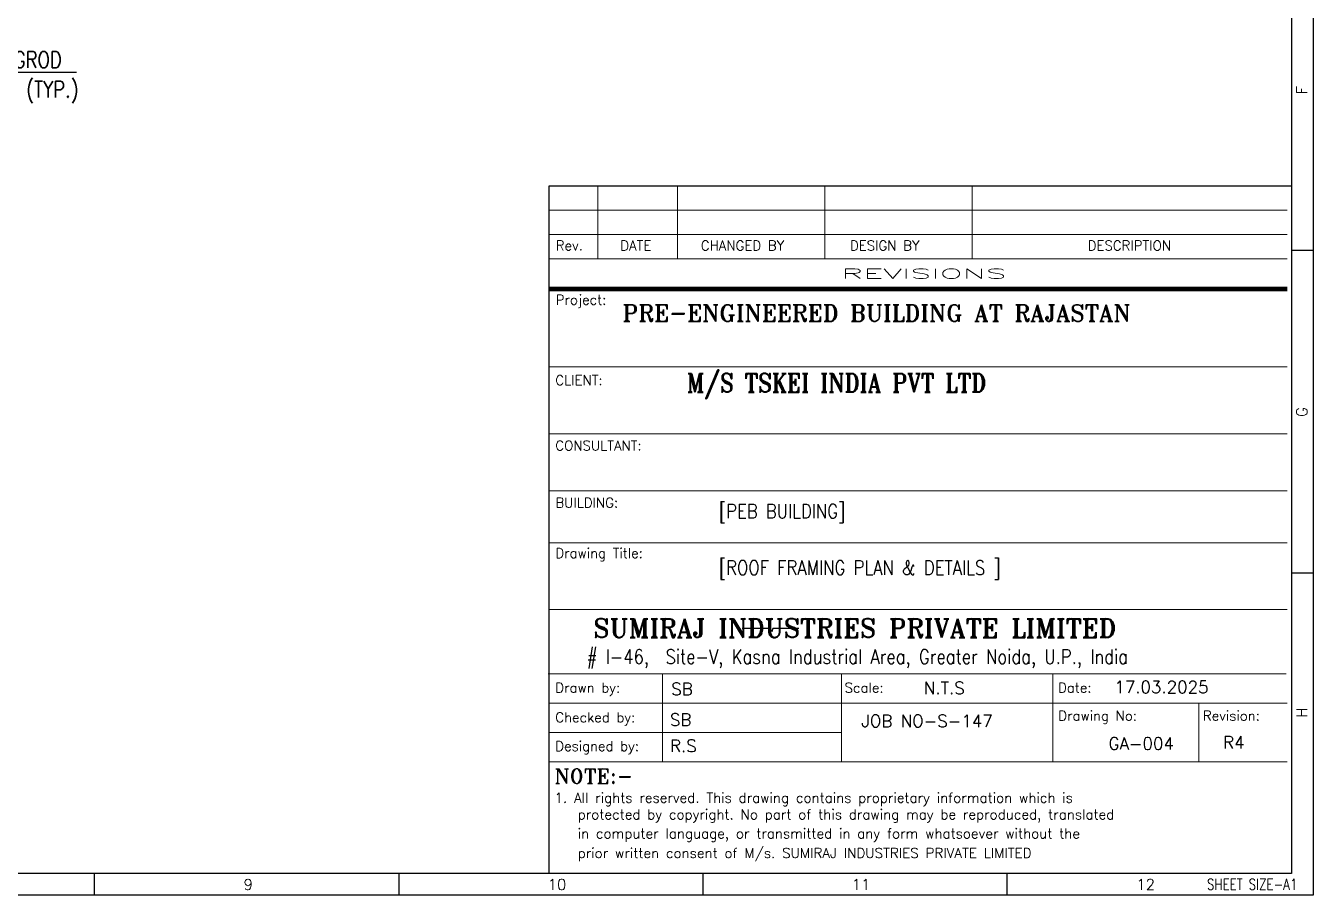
# Model space of a CAD drawing. Header units: millimetres. Extents: x 591978 to 1200763, y 19941 to 205918.
# Drawn here: x 707191 to 769885, y 27095 to 69436 of the extents above; entities that cross this region are included whole.
import ezdxf

# ---------------------------------------------------------------- set-up
doc = ezdxf.new("R2010")
doc.units = ezdxf.units.MM
doc.header["$LTSCALE"] = 790
doc.header["$MEASUREMENT"] = 0
doc.layers.add('DIM', color=2, linetype='Continuous')
doc.layers.add('STEEL', color=4, linetype='Continuous')
doc.layers.add('TITLE', color=161, linetype='Continuous', lineweight=9)
doc.styles.add('A1', font='ROMANT.shx', dxfattribs={"height": 200})
doc.styles.add('ROMANS', font='romans.shx')
doc.styles.add('ROMANT', font='romant.shx', dxfattribs={"width": 0.75})
doc.styles.add('T02', font='SIMPLEX.SHX', dxfattribs={"width": 0.8})
doc.dimstyles.new('DIM-400', dxfattribs={"dimscale": 400, "dimtxt": 2, "dimasz": 1.5, "dimexe": 0.5, "dimexo": 0.5, "dimgap": 0.5, "dimtad": 1, "dimdec": 0, "dimzin": 0, "dimdsep": 46, "dimtxsty": 'T02', "dimcen": 1, "dimclrd": 3, "dimclre": 3, "dimclrt": 2, "dimadec": 0, "dimazin": 0, "dimtfac": 1, "dimtdec": 0, "dimtmove": 2, "dimatfit": 3, "dimfxl": 1, "dimtolj": 1, "dimtzin": 0, "dimlwd": -1, "dimlwe": -1, "dimarcsym": 0})

# ---------------------------------------------------------------- blocks, each defined once
blk = doc.blocks.new('SSQQ')
for p, q in [((1489789.41, -272937.35), (1489794.41, -272937.35)), ((1489789.41, -273011.6), (1489794.41, -273011.6)), ((1489513.91, -273085.85), (1489513.91, -273080.85)), ((1489583.91, -273080.85), (1489583.91, -273085.85)), ((1489653.91, -273080.85), (1489653.91, -273085.85)), ((1489723.91, -273080.85), (1489723.91, -273085.85))]:
    blk.add_line(p, q)
for points in [[(1489794.41, -273085.85), (1488953.41, -273085.85), (1488953.41, -272491.85), (1489794.41, -272491.85)], [(1489789.41, -273080.85), (1488958.41, -273080.85), (1488958.41, -272496.85), (1489789.41, -272496.85)]]:
    blk.add_lwpolyline(points, close=True)
at = {"style": 'ROMANS'}
for s, p in [('F', (1489793.03, -272901.5)), ('G', (1489793.03, -272975.75)), ('H', (1489793.03, -273045))]:
    blk.add_text(s, height=2.5, rotation=90, dxfattribs=at).set_placement(p)
for s, p in [('9', (1489548.19, -273084.62)), ('10', (1489618.19, -273084.62)), ('11', (1489688.19, -273084.62)), ('12', (1489753.69, -273084.62))]:
    blk.add_text(s, height=2.5, dxfattribs=at).set_placement(p)
at = {"style": 'ROMANS', "width": 0.8}
blk.add_text('SHEET SIZE-A1', height=2.5, dxfattribs=at).set_placement((1489769.94, -273084.57))

msp = doc.modelspace()

# ---------------------------------------------------------------- linework, layer by layer
msp.add_lwpolyline([(732672.6, 61648), (768827, 61648), (768827, 28152.5), (732672.6, 28152.5)], close=True)
at = {"const_width": 237.9}
msp.add_lwpolyline([(732672.6, 56618.8), (768615.5, 56618.8)], dxfattribs=at)
at = {"layer": 'DIM', "linetype": 'Continuous'}
msp.add_lwpolyline([(744837.7, 40079.7), (743569.7, 40079.7), (743515.2, 39930), (743406.2, 40229.4), (743351.7, 40079.7), (742083.7, 40079.7)], dxfattribs=at)
at = {"layer": 'STEEL', "color": 4}
msp.add_lwpolyline([(732673.2, 61647.5), (768827, 61647.5), (768827, 28152.5), (732673.2, 28152.5)], close=True, dxfattribs=at)
at = {"layer": 'TITLE', "color": 1}
for p, q in [((732672.6, 61648), (732672.6, 28364.1)), ((732673.2, 61647.5), (732673.2, 28364.1)), ((768615.5, 58080), (732672.6, 58080)), ((768615.5, 56618.8), (732672.6, 56618.8)), ((768615.5, 52822.3), (732672.6, 52822.3)), ((768615.5, 52822.3), (732672.6, 52822.3)), ((768615.5, 49563.6), (732672.6, 49563.6)), ((768615.5, 46785.9), (732672.6, 46785.9)), ((768615.5, 44250.8), (732672.6, 44250.8)), ((768615.5, 41001.9), (732672.6, 41001.9)), ((768567.9, 37869.7), (732624.9, 37869.7)), ((738190.8, 37869.7), (738190.8, 33588.1)), ((746912.7, 37869.7), (746912.7, 33588.1)), ((757206, 37869.7), (757206, 33588.1)), ((768615.5, 36442.5), (732672.6, 36442.5)), ((764309.1, 36442.5), (764309.1, 33588.1)), ((746912.7, 35015.3), (732672.6, 35015.3)), ((732672.6, 33588.1), (768615.5, 33588.1))]:
    msp.add_line(p, q, dxfattribs=at)
at = {"layer": 'TITLE', "color": 7, "lineweight": 9}
for p, q in [((768615.5, 61648), (732672.6, 61648)), ((735051.2, 61648), (735051.2, 58080)), ((738935, 61648), (738935, 58080)), ((746102.1, 61648), (746102.1, 58080)), ((753269.2, 61648), (753269.2, 58080)), ((768615.5, 60458.7), (732672.6, 60458.7)), ((768615.5, 59269.3), (732672.6, 59269.3))]:
    msp.add_line(p, q, dxfattribs=at)

# ---------------------------------------------------------------- block references
at = {"color": 0, "lineweight": 9, "xscale": 211.5413126501381, "yscale": 211.5413126501381, "zscale": 211.5413126501381}
msp.add_blockref('SSQQ', (-314383181.1, 57796033.3), dxfattribs=at)

# ---------------------------------------------------------------- texts
at = {"style": 'A1'}
for s, height, p in [('SB', 594.67, (738619.2, 36845)), ('N.T.S', 594.67, (750921.2, 36888.6)), ('17.03.2025', 594.67, (760197.6, 36934.1)), ('SB', 594.67, (738559.8, 35343)), ('JOB NO-S-147', 594.672, (747883.4, 35284.1)), ('R.S', 594.67, (738559.8, 34074.4))]:
    msp.add_text(s, height=height, dxfattribs=at).set_placement(p)
at = {"layer": 'DIM', "color": 2, "style": 'T02', "width": 0.8}
for s, p in [('ROOF SAGROD', (702854.4, 67383.7)), ('(TYP.)', (707214.7, 65938.8))]:
    msp.add_text(s, height=800, dxfattribs=at).set_placement(p)
at = {"layer": 'TITLE', "color": 4, "style": 'A1'}
for s, height, p in [('Rev.', 475.74, (732998.2, 58495.7)), ('DATE', 475.74, (736142.9, 58495.7)), ('CHANGED BY', 475.74, (740065.3, 58495.7)), ('DESIGN BY', 475.74, (747326.9, 58495.7)), ('DESCRIPTION', 475.738, (758902.2, 58495.7)), ('Project:', 475.74, (732998.2, 55853.3)), ('CLIENT:', 475.74, (732978.5, 51937.7)), ('CONSULTANT:', 475.738, (732978.5, 48754.9)), ('BUILDING:', 475.74, (732978.5, 45977.2)), ('Drawing Title:', 475.738, (732978.5, 43516.8)), ('Drawn by:', 475.74, (732976.2, 36966.6)), ('Scale:', 475.74, (747064.9, 36966.6)), ('Date:', 475.74, (757456.1, 36966.6)), ('Checked by:', 475.738, (732976.2, 35518.7)), ('Drawing No:', 475.738, (757469.4, 35600.7)), ('Revision:', 475.74, (764511.2, 35600.7)), ('Designed by:', 475.738, (732976.2, 34116.9))]:
    msp.add_text(s, height=height, dxfattribs=at).set_placement(p)
at = {"layer": 'TITLE', "color": 0, "style": 'A1'}
for s, height, width, p in [('REVISIONS', 475.74, 2.5, (746907.3, 57126.3)), ('[PEB BUILDING]', 689.804, 0.85, (740943.3, 45453.7)), ('[ROOF FRAMING PLAN & DETAILS ]', 689.804, 0.85, (740943.3, 42703)), ('# I-46,  Site-V, Kasna Industrial Area, Greater Noida, U.P., India', 689.804, 0.85, (734501.8, 38367.9))]:
    msp.add_text(s, height=height, dxfattribs=dict(at, width=width)).set_placement(p)
at = {"layer": 'TITLE', "color": 2, "linetype": 'Continuous', "style": 'ROMANT'}
for s, height, p in [('PRE-ENGINEERED BUILDING AT RAJASTAN', 815.532, (736249.4, 55037.5)), ('SUMIRAJ INDUSTRIES PRIVATE LIMITED', 909.494, (734831.8, 39649.8))]:
    msp.add_text(s, height=height, dxfattribs=at).set_placement(p)
at = {"layer": 'TITLE', "color": 2, "linetype": 'Continuous', "style": 'ROMANT', "width": 0.85}
msp.add_text('M/S TSKEI INDIA PVT LTD', height=909.494, dxfattribs=at).set_placement((739374.1, 51591.4))
at = {"layer": 'TITLE', "color": 1, "style": 'A1'}
for s, height, p in [('GA-004', 594.67, (759914.1, 34186.3)), ('R4', 594.67, (765498, 34241.7)), ('NOTE:-', 723.01, (732936.4, 32530.1))]:
    msp.add_text(s, height=height, dxfattribs=at).set_placement(p)
at = {"layer": 'TITLE', "color": 7, "style": 'A1'}
for s, p in [('1. All rights reserved. This drawing contains proprietary information which is', (732936.4, 31600.4)), ('protected by copyright. No part of this drawing may be reproduced, translated', (734065.7, 30790.4)), ('in computer language, or transmitted in any form whatsoever without the', (734065.7, 29860.9)), ('prior written consent of M/s. SUMIRAJ INDUSTRIES PRIVATE LIMITED', (734065.7, 28911.3))]:
    msp.add_text(s, height=482.006, dxfattribs=at).set_placement(p)

# ---------------------------------------------------------------- leaders
at = {"layer": 'DIM', "color": 4}
msp.add_leader([(699397.7, 67663.6), (702452.3, 67172.6), (709660.3, 67172.6)], dimstyle='DIM-400', dxfattribs=at)

doc.saveas('drawing.dxf')
